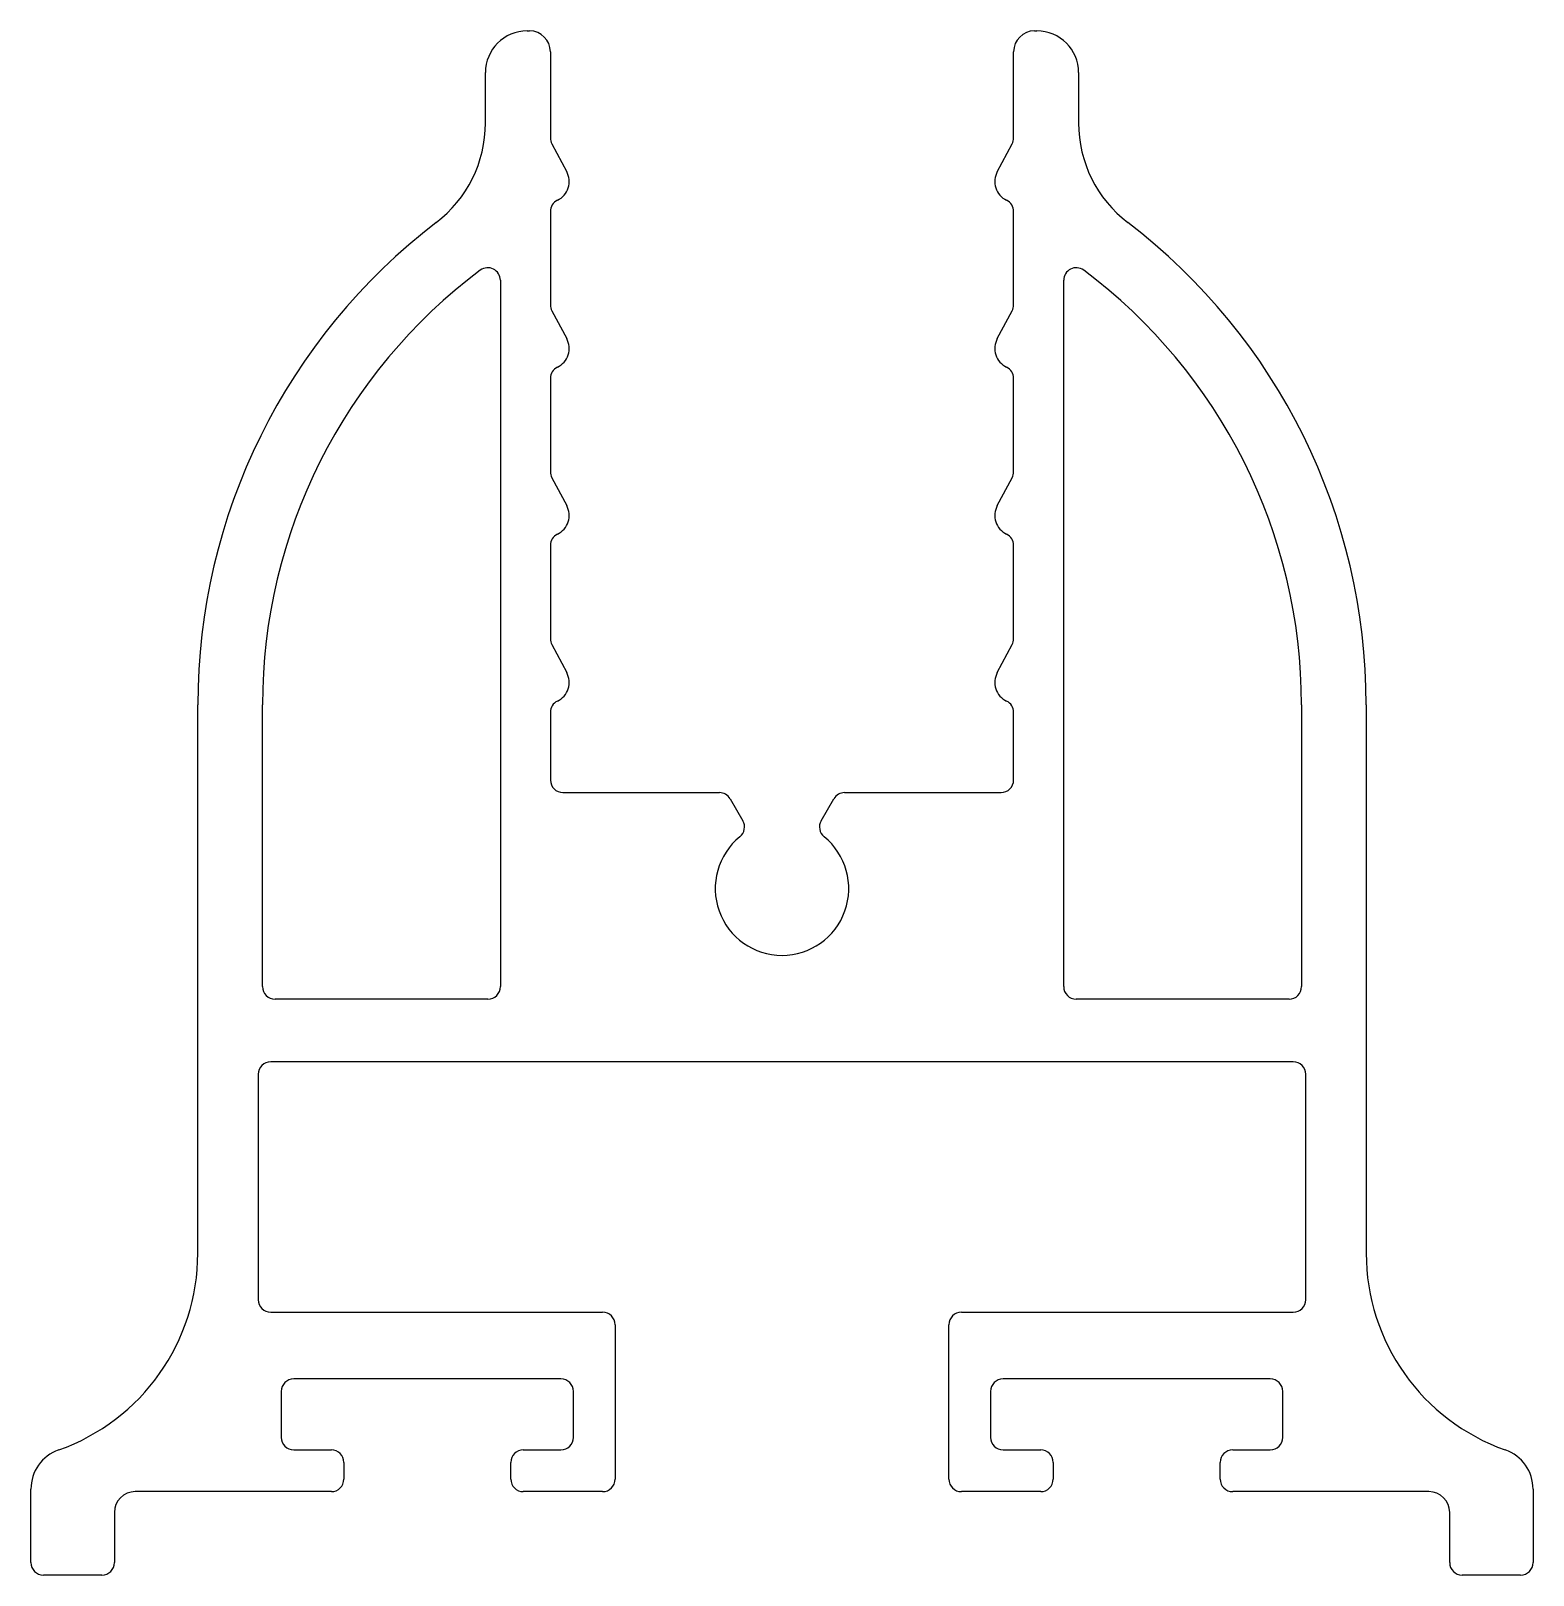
# Model space of a CAD drawing. Extents: x 56.8 to 92.8, y 21.3 to 58.3.
import ezdxf

# ---------------------------------------------------------------- set-up
doc = ezdxf.new("R2010")
doc.units = 0
doc.layers.get('0').update_dxf_attribs({"linetype": 'CONTINUOUS'})

msp = doc.modelspace()

# ---------------------------------------------------------------- linework, layer by layer
for p, q in [((68.678, 58.339), (68.736, 58.339)), ((80.836, 58.339), (80.894, 58.339)), ((69.236, 57.839), (69.236, 55.775)), ((80.336, 55.775), (80.336, 57.839)), ((67.678, 56.132), (67.678, 57.339)), ((81.894, 57.339), (81.894, 56.132)), ((69.271, 55.634), (69.627, 54.966)), ((79.945, 54.966), (80.301, 55.634)), ((69.236, 54.012), (69.236, 51.775)), ((80.336, 51.775), (80.336, 54.012)), ((68.036, 52.364), (68.036, 35.439)), ((81.536, 35.439), (81.536, 52.364)), ((69.271, 51.634), (69.627, 50.966)), ((79.945, 50.966), (80.301, 51.634)), ((69.236, 50.012), (69.236, 47.775)), ((80.336, 47.775), (80.336, 50.012)), ((69.271, 47.634), (69.627, 46.966)), ((79.945, 46.966), (80.301, 47.634)), ((69.236, 46.012), (69.236, 43.775)), ((80.336, 43.775), (80.336, 46.012)), ((69.271, 43.634), (69.627, 42.966)), ((79.945, 42.966), (80.301, 43.634)), ((60.786, 29.053), (60.786, 42.189)), ((62.336, 35.439), (62.336, 42.189)), ((87.236, 42.189), (87.236, 35.439)), ((88.786, 42.189), (88.786, 29.053)), ((69.236, 42.012), (69.236, 40.389)), ((80.336, 40.389), (80.336, 42.012)), ((69.536, 40.089), (73.285, 40.089)), ((76.287, 40.089), (80.036, 40.089)), ((73.545, 39.939), (73.848, 39.414)), ((75.724, 39.414), (76.027, 39.939)), ((67.736, 35.139), (62.636, 35.139)), ((86.936, 35.139), (81.836, 35.139)), ((62.236, 33.339), (62.236, 27.939)), ((87.036, 33.639), (62.536, 33.639)), ((87.336, 27.939), (87.336, 33.339)), ((62.536, 27.639), (70.486, 27.639)), ((79.086, 27.639), (87.036, 27.639)), ((70.786, 27.339), (70.786, 23.639)), ((78.786, 23.639), (78.786, 27.339)), ((69.486, 26.039), (63.086, 26.039)), ((86.486, 26.039), (80.086, 26.039)), ((62.786, 25.739), (62.786, 24.639)), ((69.786, 24.639), (69.786, 25.739)), ((79.786, 25.739), (79.786, 24.639)), ((86.786, 24.639), (86.786, 25.739)), ((63.086, 24.339), (63.986, 24.339)), ((68.586, 24.339), (69.486, 24.339)), ((80.086, 24.339), (80.986, 24.339)), ((85.586, 24.339), (86.486, 24.339)), ((64.286, 24.039), (64.286, 23.639)), ((68.286, 23.639), (68.286, 24.039)), ((81.286, 24.039), (81.286, 23.639)), ((85.286, 23.639), (85.286, 24.039)), ((56.786, 21.639), (56.786, 23.397)), ((63.986, 23.339), (59.286, 23.339)), ((70.486, 23.339), (68.586, 23.339)), ((80.986, 23.339), (79.086, 23.339)), ((90.286, 23.339), (85.586, 23.339)), ((92.786, 23.397), (92.786, 21.639)), ((58.786, 22.839), (58.786, 21.639)), ((90.786, 21.639), (90.786, 22.839)), ((58.486, 21.339), (57.086, 21.339)), ((92.486, 21.339), (91.086, 21.339))]:
    msp.add_line(p, q)
for centre, radius, start, end in [((68.678, 57.339), 1, 90, 180), ((68.736, 57.839), 0.5, 0, 90), ((80.836, 57.839), 0.5, 90, 180), ((80.894, 57.339), 1, 0, 90), ((64.678, 56.132), 3, 307.3933, 0), ((84.894, 56.132), 3, 180, 232.6067), ((69.536, 55.775), 0.3, 180, 208.0723), ((80.036, 55.775), 0.3, 331.9277, 360), ((69.186, 54.731), 0.5, 295.9447, 28.0723), ((80.386, 54.731), 0.5, 151.9277, 244.0553), ((69.536, 54.012), 0.3, 115.9447, 180), ((80.036, 54.012), 0.3, 360, 64.0553), ((75.336, 42.189), 14.55, 127.3933, 180), ((74.236, 42.189), 14.55, 360, 52.6067), ((75.336, 42.189), 13, 126.7572, 180), ((67.736, 52.364), 0.3, 0, 126.7572), ((81.836, 52.364), 0.3, 53.2428, 180), ((74.236, 42.189), 13, 360, 53.2428), ((69.536, 51.775), 0.3, 180, 208.0723), ((80.036, 51.775), 0.3, 331.9277, 0), ((69.186, 50.731), 0.5, 295.9447, 28.0723), ((80.386, 50.731), 0.5, 151.9277, 244.0553), ((69.536, 50.012), 0.3, 115.9447, 180), ((80.036, 50.012), 0.3, 360, 64.0553), ((69.536, 47.775), 0.3, 180, 208.0723), ((80.036, 47.775), 0.3, 331.9277, 0), ((69.186, 46.731), 0.5, 295.9447, 28.0723), ((80.386, 46.731), 0.5, 151.9277, 244.0553), ((69.536, 46.012), 0.3, 115.9447, 180), ((80.036, 46.012), 0.3, 360, 64.0553), ((69.536, 43.775), 0.3, 180, 208.0723), ((80.036, 43.775), 0.3, 331.9277, 360), ((69.186, 42.731), 0.5, 295.9446, 28.0726), ((80.386, 42.731), 0.5, 151.9274, 244.0554), ((69.536, 42.012), 0.3, 115.9446, 180), ((80.036, 42.012), 0.3, 0, 64.0554), ((69.536, 40.389), 0.3, 180, 270), ((80.036, 40.389), 0.3, 270, 0), ((73.285, 39.789), 0.3, 30, 90), ((76.287, 39.789), 0.3, 90, 150), ((73.588, 39.264), 0.3, 309.0847, 30), ((75.984, 39.264), 0.3, 150, 230.9153), ((74.786, 37.789), 1.6, 129.0847, 50.9153), ((62.636, 35.439), 0.3, 180, 270), ((67.736, 35.439), 0.3, 270, 0), ((81.836, 35.439), 0.3, 180, 270), ((86.936, 35.439), 0.3, 270, 0), ((62.536, 33.339), 0.3, 90, 180), ((87.036, 33.339), 0.3, 360, 90), ((55.786, 29.053), 5, 289.4712, 0), ((93.786, 29.053), 5, 180, 250.5288), ((62.536, 27.939), 0.3, 180, 270), ((87.036, 27.939), 0.3, 270, 0), ((70.486, 27.339), 0.3, 360, 90), ((79.086, 27.339), 0.3, 90, 180), ((63.086, 25.739), 0.3, 90, 180), ((69.486, 25.739), 0.3, 360, 90), ((80.086, 25.739), 0.3, 90, 180), ((86.486, 25.739), 0.3, 360, 90), ((63.086, 24.639), 0.3, 180, 270), ((69.486, 24.639), 0.3, 270, 0), ((80.086, 24.639), 0.3, 180, 270), ((86.486, 24.639), 0.3, 270, 0), ((57.786, 23.397), 1, 109.4712, 180), ((63.986, 24.039), 0.3, 360, 90), ((68.586, 24.039), 0.3, 90, 180), ((80.986, 24.039), 0.3, 360, 90), ((85.586, 24.039), 0.3, 90, 180), ((91.786, 23.397), 1, 0, 70.5288), ((59.286, 22.839), 0.5, 90, 180), ((63.986, 23.639), 0.3, 270, 0), ((68.586, 23.639), 0.3, 180, 270), ((70.486, 23.639), 0.3, 270, 0), ((79.086, 23.639), 0.3, 180, 270), ((80.986, 23.639), 0.3, 270, 0), ((85.586, 23.639), 0.3, 180, 270), ((90.286, 22.839), 0.5, 0, 90), ((57.086, 21.639), 0.3, 180, 270), ((58.486, 21.639), 0.3, 270, 0), ((91.086, 21.639), 0.3, 180, 270), ((92.486, 21.639), 0.3, 270, 0)]:
    msp.add_arc(centre, radius, start, end)

doc.saveas('drawing.dxf')
